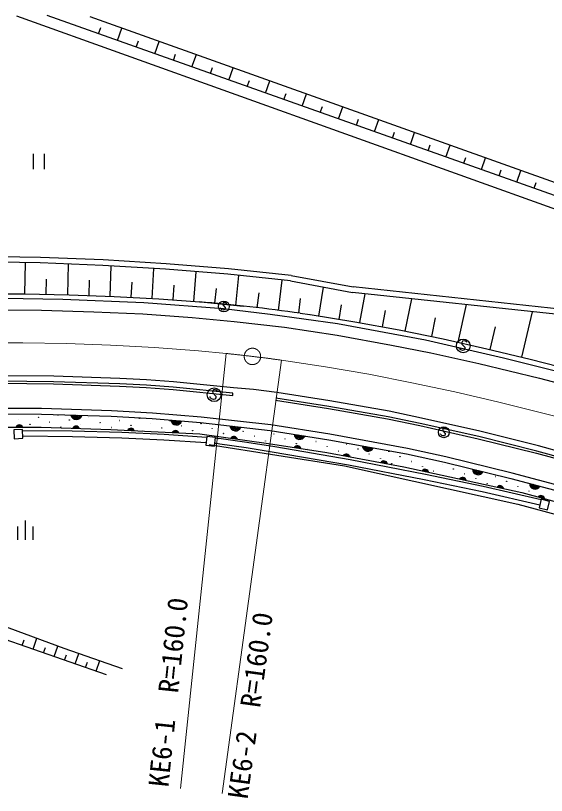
# Model space of a CAD drawing. Units: millimetres, scale not verified. Extents: x 40000 to 680000, y 20000 to 380000.
# Drawn here: x 343835 to 392339, y 259841 to 331172 of the extents above; entities that cross this region are included whole.
import ezdxf
from ezdxf.enums import TextEntityAlignment as Align

# ---------------------------------------------------------------- set-up
doc = ezdxf.new("R2010")
doc.units = ezdxf.units.MM
doc.header["$LTSCALE"] = 1000
doc.linetypes.add('CHAIN', pattern=[18.5, 12, -1.5, 3.5, -1.5])
for name, color, linetype, lineweight in [('M-BGD', 7, 'Continuous', 25), ('M-BMK', 2, 'CHAIN', 13), ('M-STR-HTXT', 7, 'Continuous', 13), ('M-STR-STRC', 7, 'Continuous', 25)]:
    doc.layers.add(name, color=color, linetype=linetype, lineweight=lineweight)
doc.styles.add('ＭＳ ゴシック', font='')
doc.styles.get('ＭＳ ゴシック').set_extended_font_data('MS Gothic')

msp = doc.modelspace()

# ---------------------------------------------------------------- linework, layer by layer
at = {"layer": 'M-BGD'}
for p, q in [((343926, 331140), (424171, 302318)), ((424781, 303465), (346714, 331172)), ((350616, 331083), (425513, 304335)), ((351424, 329500), (351628, 330072)), ((353142, 328891), (353548, 330035)), ((354849, 328285), (355051, 328854)), ((356556, 327679), (356960, 328817)), ((358253, 327076), (358454, 327642)), ((359951, 326474), (360352, 327605)), ((361638, 325875), (361838, 326438)), ((363325, 325276), (363725, 326401)), ((365003, 324681), (365201, 325240)), ((366680, 324085), (367077, 325204)), ((368348, 323494), (368545, 324049)), ((370016, 322902), (370411, 324013)), ((371674, 322313), (371870, 322866)), ((373332, 321725), (373724, 322830)), ((374980, 321140), (375175, 321689)), ((376629, 320555), (377019, 321654)), ((378268, 319973), (378462, 320519)), ((379906, 319391), (380294, 320484)), ((381536, 318813), (381728, 319356)), ((383165, 318235), (383550, 319321)), ((345427, 318516), (345427, 317116)), ((346477, 317116), (346477, 318516)), ((384785, 317660), (384976, 318200)), ((386405, 317085), (386788, 318165)), ((388015, 316513), (388205, 317050)), ((389625, 315942), (390006, 317016)), ((391226, 315374), (391416, 315907)), ((344678, 305712), (344731, 308565)), ((348602, 305639), (348654, 308442)), ((352481, 305503), (352581, 308273)), ((356319, 305298), (356469, 308039)), ((360133, 305020), (360340, 307744)), ((346640, 305675), (346666, 307077)), ((350542, 305572), (350591, 306957)), ((354400, 305404), (354476, 306774)), ((363967, 304665), (364234, 307403)), ((367850, 304196), (368198, 306969)), ((368943, 306914), (374620, 305858)), ((369014, 307409), (374693, 306353)), ((358226, 305166), (358330, 306527)), ((362051, 304853), (362184, 306221)), ((371553, 303679), (371965, 306317)), ((365910, 304440), (366084, 305826)), ((395974, 303549), (374620, 305858)), ((375278, 303084), (375767, 305734)), ((348156, 305202), (342689, 305289)), ((355541, 304892), (348156, 305202)), ((362840, 304340), (355541, 304892)), ((362816, 304919), (362759, 304812)), ((362759, 304812), (362765, 304705)), ((362765, 304705), (362979, 304464)), ((362949, 304938), (362816, 304919)), ((363025, 304912), (362949, 304938)), ((363094, 304868), (363025, 304912)), ((363119, 304817), (363094, 304868)), ((369705, 303963), (369871, 305288)), ((373417, 303387), (373625, 304719)), ((379445, 302304), (380053, 305271)), ((384277, 301288), (385047, 304731)), ((362586, 304364), (362568, 304433)), ((362681, 304268), (362586, 304364)), ((362814, 304224), (362681, 304268)), ((362928, 304249), (362814, 304224)), ((367108, 303842), (362840, 304340)), ((362985, 304356), (362928, 304249)), ((362979, 304464), (362985, 304356)), ((369847, 303945), (370736, 303817)), ((377363, 302700), (377637, 304189)), ((390088, 299934), (391085, 304078)), ((373241, 302980), (367108, 303842)), ((381864, 301809), (382218, 303537)), ((381283, 301493), (373241, 302980)), ((387187, 300632), (387686, 302704)), ((388405, 299847), (381283, 301493)), ((384682, 301400), (384611, 301266)), ((384611, 301266), (384618, 301131)), ((384618, 301131), (384886, 300830)), ((384848, 301423), (384682, 301400)), ((384943, 301391), (384848, 301423)), ((385030, 301336), (384943, 301391)), ((385061, 301272), (385030, 301336)), ((384395, 300705), (384372, 300792)), ((384514, 300586), (384395, 300705)), ((384679, 300530), (384514, 300586)), ((384822, 300561), (384679, 300530)), ((384893, 300696), (384822, 300561)), ((384886, 300830), (384893, 300696)), ((397807, 297492), (388405, 299847)), ((342410, 297535), (347303, 297479)), ((347307, 297679), (342411, 297735)), ((347303, 297479), (353335, 297286)), ((353345, 297485), (347307, 297679)), ((355783, 297358), (353345, 297485)), ((353335, 297286), (355770, 297158)), ((355770, 297158), (358218, 296981)), ((358235, 297180), (355783, 297358)), ((358218, 296981), (363670, 296436)), ((363689, 296635), (358235, 297180)), ((361913, 296926), (361841, 296792)), ((361841, 296792), (361849, 296657)), ((362079, 296949), (361913, 296926)), ((362174, 296917), (362079, 296949)), ((362260, 296862), (362174, 296917)), ((362292, 296798), (362260, 296862)), ((361626, 296231), (361603, 296318)), ((361744, 296112), (361626, 296231)), ((361910, 296056), (361744, 296112)), ((361849, 296657), (362117, 296356)), ((362052, 296087), (361910, 296056)), ((362124, 296222), (362052, 296087)), ((362117, 296356), (362124, 296222)), ((363670, 296436), (363689, 296635)), ((372469, 295429), (367628, 296191)), ((367597, 295993), (372437, 295231)), ((377867, 294484), (372469, 295429)), ((346214, 295220), (338639, 295245)), ((338645, 294745), (346205, 294720)), ((346205, 294720), (352581, 294521)), ((352602, 295020), (346214, 295220)), ((356348, 294819), (352602, 295020)), ((360777, 294443), (356348, 294819)), ((372437, 295231), (377830, 294287)), ((352581, 294521), (356314, 294320)), ((356314, 294320), (360728, 293945)), ((360728, 293945), (367098, 293234)), ((367165, 293730), (360777, 294443)), ((377830, 294287), (380773, 293677)), ((380815, 293873), (377867, 294484)), ((338658, 293545), (346184, 293520)), ((346184, 293520), (352530, 293322)), ((352530, 293322), (356231, 293123)), ((367098, 293234), (372466, 292377)), ((372551, 292870), (367165, 293730)), ((380773, 293677), (386106, 292465)), ((386153, 292660), (380815, 293873)), ((382920, 293412), (382863, 293305)), ((382863, 293305), (382869, 293198)), ((382869, 293198), (383083, 292957)), ((383053, 293431), (382920, 293412)), ((383129, 293405), (383053, 293431)), ((383198, 293361), (383129, 293405)), ((383223, 293310), (383198, 293361)), ((356231, 293123), (360675, 292901)), ((360675, 292901), (366937, 292045)), ((362179, 292524), (362090, 292530)), ((362269, 292517), (362179, 292524)), ((362269, 292517), (362410, 292495)), ((364972, 292115), (362410, 292495)), ((379652, 291566), (372551, 292870)), ((382690, 292857), (382672, 292926)), ((382785, 292761), (382690, 292857)), ((382918, 292717), (382785, 292761)), ((383032, 292742), (382918, 292717)), ((383089, 292849), (383032, 292742)), ((383083, 292957), (383089, 292849)), ((386106, 292465), (391426, 291135)), ((391477, 291328), (386153, 292660)), ((361531, 291929), (373903, 289981)), ((362116, 292027), (362034, 292033)), ((362197, 292021), (362116, 292027)), ((362344, 292000), (362197, 292021)), ((362491, 291978), (362344, 292000)), ((364894, 291621), (362491, 291978)), ((367531, 291714), (364972, 292115)), ((366937, 292045), (372263, 291194)), ((372466, 292377), (379553, 291076)), ((367294, 291245), (364894, 291621)), ((372263, 291194), (379317, 289900)), ((379553, 291076), (383040, 290313)), ((383152, 290800), (379652, 291566)), ((391426, 291135), (396699, 289707)), ((396752, 289900), (391477, 291328)), ((389224, 289324), (383152, 290800)), ((373903, 289981), (389733, 286479)), ((379317, 289900), (390087, 287541)), ((383040, 290313), (389101, 288839)), ((397452, 287131), (389224, 289324)), ((389101, 288839), (397319, 286649)), ((390087, 287541), (397052, 285685)), ((389733, 286479), (409730, 281105)), ((344724, 283225), (344724, 284975)), ((344024, 283225), (344024, 284450)), ((345424, 283225), (345424, 284450)), ((352131, 270878), (317113, 283102)), ((344434, 273565), (344608, 274063)), ((345430, 273217), (345778, 274213)), ((346392, 272881), (346560, 273362)), ((347354, 272546), (347689, 273507)), ((348309, 272212), (348476, 272690)), ((349265, 271879), (349598, 272834)), ((350226, 271543), (350394, 272024)), ((351187, 271208), (351523, 272169))]:
    msp.add_line(p, q, dxfattribs=at)
for points in [[(369014, 307409), (363304, 308002), (357580, 308472), (351848, 308819), (346110, 309041), (340369, 309140), (334626, 309115), (328886, 308967)], [(368940, 306914), (363241, 307506), (357532, 307974), (351813, 308320), (346089, 308542), (340361, 308640), (334632, 308615), (328905, 308467)], [(399412, 302644), (397471, 303505), (396094, 304039), (374693, 306353)], [(328436, 305470), (332472, 305595), (336520, 305683), (340579, 305725), (344649, 305712), (348731, 305637), (352826, 305490), (356933, 305264), (361053, 304950), (364634, 304600)], [(370739, 303828), (374826, 303167), (378878, 302421), (382898, 301597), (386888, 300704), (390849, 299751), (394786, 298744), (398699, 297693), (402592, 296604), (406467, 295486), (408162, 294988)], [(353547, 293023), (349010, 293156), (344472, 293199)], [(353543, 292523), (349019, 292655), (344494, 292699)], [(361236, 292093), (357391, 292340), (353543, 292523)], [(361292, 292590), (357421, 292839), (353547, 293023)], [(381179, 288720), (374250, 290056), (367294, 291245)], [(381278, 289210), (374417, 290534), (367531, 291714)], [(391847, 286876), (386572, 288086), (381278, 289210)], [(391731, 286389), (386464, 287598), (381179, 288720)], [(315932, 285225), (330329, 279920), (348248, 273301), (353578, 271458)]]:
    msp.add_lwpolyline(points, dxfattribs=at)
for points in [[(343704, 292469), (344503, 292505), (344467, 293304), (343668, 293268)], [(361213, 291886), (362008, 291797), (362097, 292592), (361302, 292681)], [(391673, 286146), (392451, 285960), (392637, 286738), (391858, 286924)]]:
    msp.add_lwpolyline(points, close=True, dxfattribs=at)
for centre, radius in [((362865, 304565), 500), ((384744, 300957), 625), ((361975, 296483), 625), ((347712, 294626), 10), ((344128, 294229), 10), ((345920, 294428), 10), ((346946, 293983), 10), ((348738, 294182), 10), ((350529, 294380), 10), ((351555, 293936), 10), ((353347, 294134), 10), ((355139, 294333), 10), ((356165, 293888), 10), ((357957, 294087), 10), ((345154, 293785), 10), ((347972, 293539), 10), ((349764, 293737), 10), ((352581, 293491), 10), ((354373, 293690), 10), ((355399, 293245), 10), ((357191, 293444), 10), ((358983, 293642), 10), ((360008, 293198), 10), ((360774, 293841), 10), ((361800, 293396), 10), ((363592, 293595), 10), ((382969, 293058), 500), ((362826, 292952), 10), ((363852, 292508), 10), ((364618, 293151), 10), ((365644, 292706), 10), ((367436, 292905), 10), ((368462, 292460), 10), ((370253, 292659), 10), ((366670, 292262), 10), ((369488, 292016), 10), ((371279, 292214), 10), ((372305, 291770), 10), ((374097, 291968), 10), ((370513, 291571), 10), ((373331, 291325), 10), ((375123, 291524), 10), ((376149, 291079), 10), ((377941, 291278), 10), ((374357, 290881), 10), ((377175, 290635), 10), ((378967, 290833), 10), ((379992, 290389), 10), ((378201, 290190), 10), ((381018, 289944), 10), ((382810, 290143), 10), ((383836, 289698), 10), ((382044, 289500), 10), ((384862, 289254), 10), ((387680, 289008), 10), ((385888, 288810), 10), ((386914, 288365), 10), ((388706, 288564), 10), ((389731, 288119), 10), ((390757, 287675), 10), ((391783, 287230), 10)]:
    msp.add_circle(centre, radius, dxfattribs=at)
for centre, radius, start, end in [((346747, 141075), 164500, 81.92582, 85.16921), ((349397, 294733), 512, 190.88739, 345.52662), ((349397, 294733), 410, 194.13268, 342.28132), ((349397, 294733), 308, 199.66713, 336.74688), ((349397, 294733), 205, 211.49039, 324.92361), ((358530, 294245), 512, 187.81632, 342.45555), ((358530, 294245), 410, 191.06161, 339.21025), ((358530, 294245), 308, 196.59606, 333.6758), ((358530, 294245), 205, 208.41932, 321.85254), ((344171, 293402), 325, 22.43398, 157.19425), ((344171, 293402), 260, 28.54977, 151.07846), ((344171, 293402), 195, 39.68246, 139.94578), ((344171, 293402), 130, 73.87175, 105.75649), ((349354, 293296), 325, 20.82687, 155.58714), ((349354, 293296), 260, 26.94266, 149.47135), ((349354, 293296), 195, 38.07534, 138.33866), ((349354, 293296), 130, 72.26463, 104.14937), ((354374, 293098), 325, 19.54979, 154.31006), ((354374, 293098), 260, 25.66558, 148.19427), ((354374, 293098), 195, 36.79827, 137.06159), ((354374, 293098), 130, 70.98756, 102.8723), ((358447, 292887), 325, 19.76305, 154.52332), ((363925, 293701), 512, 186.3152, 340.95443), ((363925, 293701), 410, 189.56049, 337.70913), ((363925, 293701), 308, 195.09494, 332.17469), ((363925, 293701), 205, 206.9182, 320.35142), ((358447, 292887), 260, 25.87884, 148.40753), ((358447, 292887), 195, 37.01153, 137.27485), ((358447, 292887), 130, 71.20082, 103.08556), ((363789, 292349), 325, 14.82936, 149.58964), ((363789, 292349), 260, 20.94515, 143.47385), ((363789, 292349), 195, 32.07784, 132.34116), ((363789, 292349), 130, 66.26713, 98.15187), ((369800, 292917), 512, 183.6099, 338.24914), ((369800, 292917), 410, 186.8552, 335.00384), ((369800, 292917), 308, 192.38965, 329.46939), ((369800, 292917), 205, 204.21291, 317.64613), ((369580, 291496), 325, 13.54939, 148.30966), ((369580, 291496), 260, 19.66517, 142.19387), ((376030, 291837), 512, 182.27842, 336.91765), ((376030, 291837), 410, 185.52372, 333.67236), ((376030, 291837), 308, 191.05816, 328.13791), ((376030, 291837), 205, 202.88142, 316.31465), ((369580, 291496), 195, 30.79786, 131.06118), ((369580, 291496), 130, 64.98715, 96.87189), ((374046, 290740), 325, 12.2179, 146.97817), ((374046, 290740), 260, 18.33369, 140.86238), ((374046, 290740), 195, 29.46638, 129.72969), ((374046, 290740), 130, 63.65567, 95.5404), ((377489, 290108), 325, 12.2179, 146.97817), ((377489, 290108), 260, 18.33369, 140.86238), ((381784, 290587), 10, 165.30489, 349.99255), ((377489, 290108), 195, 29.46638, 129.72969), ((377489, 290108), 130, 63.65567, 95.5404), ((381256, 289347), 325, 10.26859, 145.02886), ((381256, 289347), 260, 16.38438, 138.91307), ((386097, 289685), 512, 179.01328, 333.65251), ((386097, 289685), 410, 182.25858, 330.40722), ((386097, 289685), 308, 187.79302, 324.87277), ((386097, 289685), 205, 199.61629, 313.04951), ((381256, 289347), 195, 27.51706, 127.78038), ((381256, 289347), 130, 61.70635, 93.59109), ((384675, 288598), 325, 10.26859, 145.02886), ((384675, 288598), 260, 16.38438, 138.91307), ((384675, 288598), 195, 27.51706, 127.78038), ((384675, 288598), 130, 61.70635, 93.59109), ((391306, 288368), 512, 177.75765, 332.39688), ((391306, 288368), 410, 181.00295, 329.15159), ((391306, 288368), 308, 186.5374, 323.61714), ((391306, 288368), 205, 198.36066, 311.79388), ((388094, 287850), 325, 10.26859, 145.02886), ((388094, 287850), 260, 16.38438, 138.91307), ((388094, 287850), 195, 27.51706, 127.78038), ((388094, 287850), 130, 61.70635, 93.59109), ((391847, 286943), 325, 7.69713, 142.4574), ((391847, 286943), 260, 13.81292, 136.34161), ((391847, 286943), 195, 24.94561, 125.20893), ((391847, 286943), 130, 59.1349, 91.01964)]:
    msp.add_arc(centre, radius, start, end, dxfattribs=at)
at = {"layer": 'M-BMK'}
for points in [[(312495, 300191), (316489, 300406), (320484, 300614), (324479, 300805), (328476, 300973), (332475, 301109), (336475, 301205), (340479, 301254), (344485, 301247), (348495, 301177), (352508, 301035), (356526, 300814), (360549, 300506), (363064, 300266)], [(368143, 299653), (372141, 299053), (376112, 298364), (380058, 297594), (383982, 296751), (387886, 295842), (391773, 294876), (395645, 293859), (399503, 292799), (403351, 291705), (407190, 290583), (411024, 289440), (414854, 288286), (417245, 287562)]]:
    msp.add_lwpolyline(points, dxfattribs=at)
msp.add_circle((365478, 299995), 750, dxfattribs=at)
msp.add_arc((346454, 141130), 160000, 82.20915, 84.04136, dxfattribs=at)
at = {"layer": 'M-STR-HTXT'}
for p, q in [((363064, 300266), (358911, 260482)), ((368143, 299653), (362721, 260023))]:
    msp.add_line(p, q, dxfattribs=at)
at = {"layer": 'M-STR-STRC'}
for p, q in [((341497, 304260), (346190, 304227)), ((346190, 304227), (350980, 304086)), ((350980, 304086), (355468, 303891)), ((355468, 303891), (359962, 303559)), ((359962, 303559), (363809, 303180)), ((363809, 303180), (368399, 302662)), ((368399, 302662), (373213, 301925)), ((373213, 301925), (378197, 301038)), ((378197, 301038), (381770, 300323)), ((381770, 300323), (386162, 299343)), ((386162, 299343), (391700, 298010)), ((347318, 298179), (342412, 298235)), ((353366, 297985), (347318, 298179)), ((355809, 297857), (353366, 297985)), ((358278, 297678), (355809, 297857)), ((363739, 297133), (358278, 297678)), ((391700, 298010), (397525, 296456)), ((365566, 296955), (363739, 297133)), ((367705, 296685), (365566, 296955)), ((372551, 295922), (367705, 296685)), ((377961, 294975), (372551, 295922)), ((380921, 294361), (377961, 294975)), ((386269, 293146), (380921, 294361)), ((391603, 291812), (386269, 293146)), ((396886, 290382), (391603, 291812))]:
    msp.add_line(p, q, dxfattribs=at)

# ---------------------------------------------------------------- texts
at = {"layer": 'M-STR-HTXT', "style": 'ＭＳ ゴシック'}
for s, p in [('R=160.0', (359232, 269083)), ('KE6-1', (358334, 260482))]:
    msp.add_text(s, height=1833, rotation=84.041, dxfattribs=at).set_placement(p, align=Align.BOTTOM_LEFT)
for s, p in [('R=160.0', (364353, 268043)), ('KE6-2', (363209, 259684))]:
    msp.add_text(s, height=1833, rotation=82.209, dxfattribs=at).set_placement(p, align=Align.TOP_LEFT)

doc.saveas('drawing.dxf')
